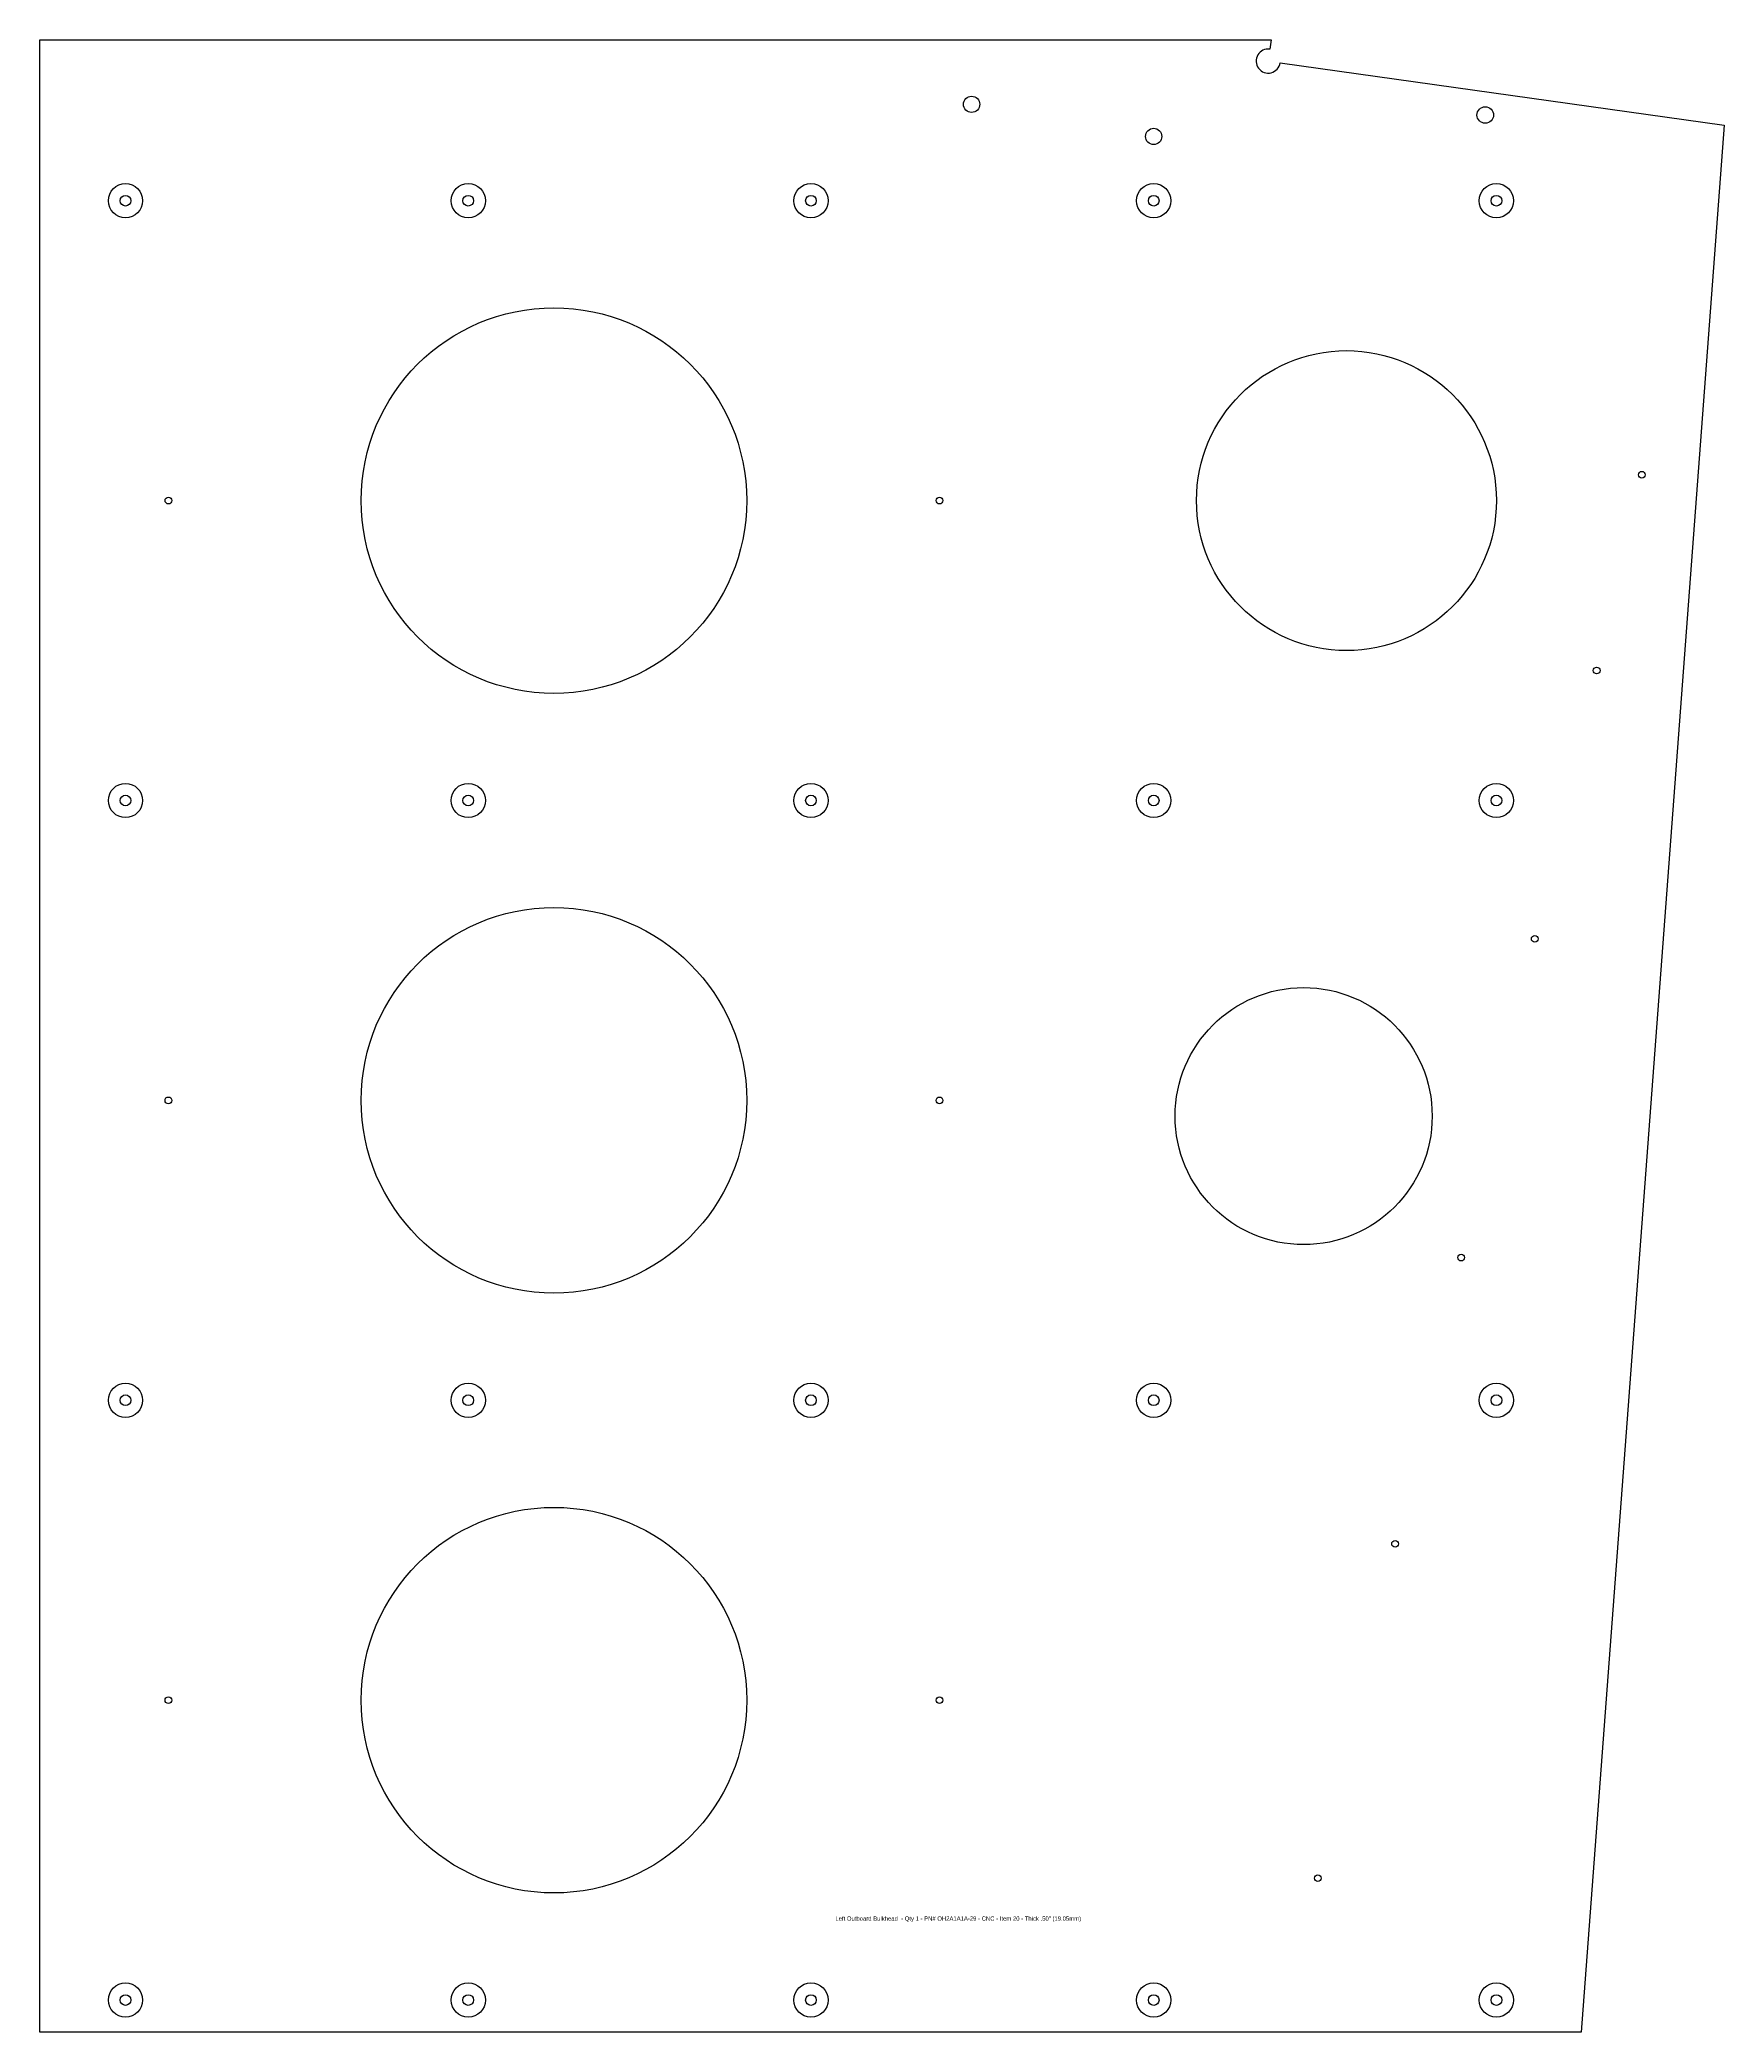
# Model space of a CAD drawing. Extents: x 108.7 to 128.3, y 204.5 to 227.8.
import ezdxf

# ---------------------------------------------------------------- set-up
doc = ezdxf.new("R2010")
doc.units = 0
doc.header["$MEASUREMENT"] = 0
doc.layers.get('0').update_dxf_attribs({"linetype": 'CONTINUOUS'})
doc.layers.add('Info', color=4, linetype='CONTINUOUS')
doc.styles.add('Annotative', font='txt')

msp = doc.modelspace()

# ---------------------------------------------------------------- linework, layer by layer
msp.add_lwpolyline([(123.006, 227.644, 2.414214), (123.125, 227.485), (128.308, 226.757), (126.638, 204.5), (108.65, 204.5), (108.65, 227.752), (123.021, 227.752)], format="xyb", close=True)
at = {"color": 7, "linetype": 'Continuous'}
for centre, radius in [((119.525, 227), 0.095), ((125.52, 226.875), 0.0967), ((121.65, 226.625), 0.095), ((109.65, 225.875), 0.2), ((113.65, 225.875), 0.2), ((117.65, 225.875), 0.2), ((121.65, 225.875), 0.2), ((125.65, 225.875), 0.2), ((114.65, 222.375), 2.25), ((123.9, 222.375), 1.75), ((127.347, 222.677), 0.0391), ((110.15, 222.375), 0.039), ((119.15, 222.375), 0.039), ((126.82, 220.392), 0.0391), ((109.65, 218.875), 0.2), ((113.65, 218.875), 0.2), ((117.65, 218.875), 0.2), ((121.65, 218.875), 0.2), ((125.65, 218.875), 0.2), ((114.65, 215.375), 2.25), ((126.097, 217.26), 0.0391), ((123.4, 215.191), 1.5), ((110.15, 215.375), 0.0391), ((119.15, 215.375), 0.0391), ((125.238, 213.54), 0.039), ((109.65, 211.875), 0.2), ((113.65, 211.875), 0.2), ((117.65, 211.875), 0.2), ((121.65, 211.875), 0.2), ((125.65, 211.875), 0.2), ((114.65, 208.375), 2.25), ((124.467, 210.2), 0.039), ((110.15, 208.375), 0.0391), ((119.15, 208.375), 0.0391), ((123.566, 206.298), 0.0391), ((109.65, 204.875), 0.2), ((113.65, 204.875), 0.2), ((117.65, 204.875), 0.2), ((121.65, 204.875), 0.2), ((125.65, 204.875), 0.2)]:
    msp.add_circle(centre, radius, dxfattribs=at)
for centre in [(109.65, 225.875), (113.65, 225.875), (117.65, 225.875), (121.65, 225.875), (125.65, 225.875), (109.65, 218.875), (113.65, 218.875), (117.65, 218.875), (121.65, 218.875), (125.65, 218.875), (109.65, 211.875), (113.65, 211.875), (117.65, 211.875), (121.65, 211.875), (125.65, 211.875), (109.65, 204.875), (113.65, 204.875), (117.65, 204.875), (121.65, 204.875), (125.65, 204.875)]:
    msp.add_circle(centre, 0.0625)

# ---------------------------------------------------------------- texts
at = {"layer": 'Info', "style": 'Annotative'}
msp.add_text('Left Outboard Bulkhead  - Qty 1 - PN# OH2A1A1A-29 - CNC - Item 20 - Thick .50" (19.05mm)', height=0.05, dxfattribs=at).set_placement((117.935, 205.801))

doc.saveas('drawing.dxf')
